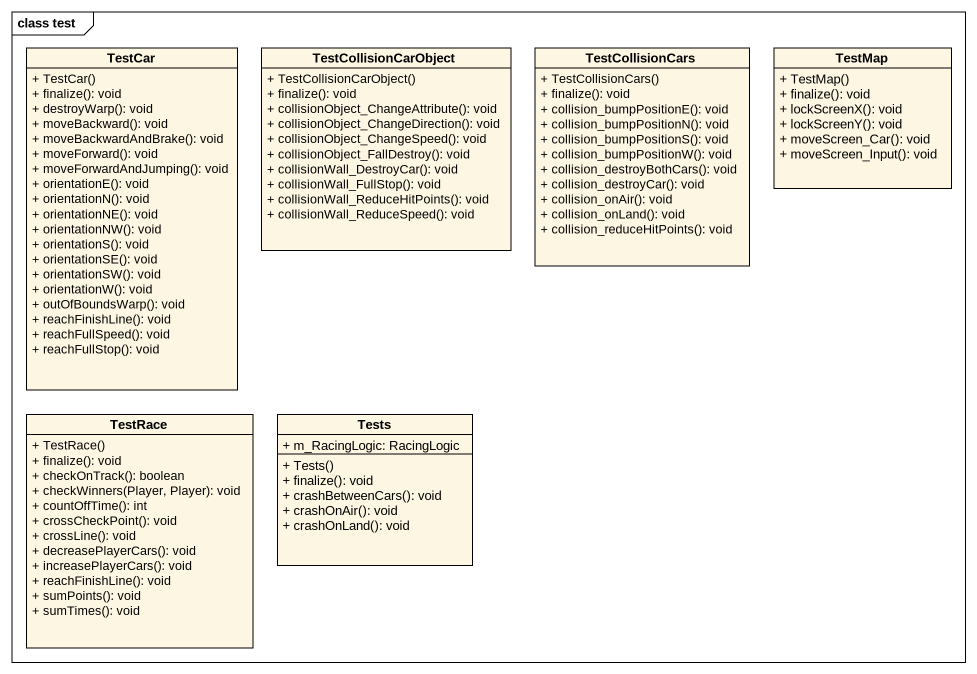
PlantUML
@startuml
mainframe class test
hide circle
hide empty members
skinparam classAttributeIconSize 0
class TestCar {
  + TestCar()
  + finalize(): void
  + destroyWarp(): void
  + moveBackward(): void
  + moveBackwardAndBrake(): void
  + moveForward(): void
  + moveForwardAndJumping(): void
  + orientationE(): void
  + orientationN(): void
  + orientationNE(): void
  + orientationNW(): void
  + orientationS(): void
  + orientationSE(): void
  + orientationSW(): void
  + orientationW(): void
  + outOfBoundsWarp(): void
  + reachFinishLine(): void
  + reachFullSpeed(): void
  + reachFullStop(): void
}
class TestCollisionCarObject {
  + TestCollisionCarObject()
  + finalize(): void
  + collisionObject_ChangeAttribute(): void
  + collisionObject_ChangeDirection(): void
  + collisionObject_ChangeSpeed(): void
  + collisionObject_FallDestroy(): void
  + collisionWall_DestroyCar(): void
  + collisionWall_FullStop(): void
  + collisionWall_ReduceHitPoints(): void
  + collisionWall_ReduceSpeed(): void
}
class TestCollisionCars {
  + TestCollisionCars()
  + finalize(): void
  + collision_bumpPositionE(): void
  + collision_bumpPositionN(): void
  + collision_bumpPositionS(): void
  + collision_bumpPositionW(): void
  + collision_destroyBothCars(): void
  + collision_destroyCar(): void
  + collision_onAir(): void
  + collision_onLand(): void
  + collision_reduceHitPoints(): void
}
class TestMap {
  + TestMap()
  + finalize(): void
  + lockScreenX(): void
  + lockScreenY(): void
  + moveScreen_Car(): void
  + moveScreen_Input(): void
}
class TestRace {
  + TestRace()
  + finalize(): void
  + checkOnTrack(): boolean
  + checkWinners(Player, Player): void
  + countOffTime(): int
  + crossCheckPoint(): void
  + crossLine(): void
  + decreasePlayerCars(): void
  + increasePlayerCars(): void
  + reachFinishLine(): void
  + sumPoints(): void
  + sumTimes(): void
}
class Tests {
  + m_RacingLogic: RacingLogic
  + Tests()
  + finalize(): void
  + crashBetweenCars(): void
  + crashOnAir(): void
  + crashOnLand(): void
}
@enduml
